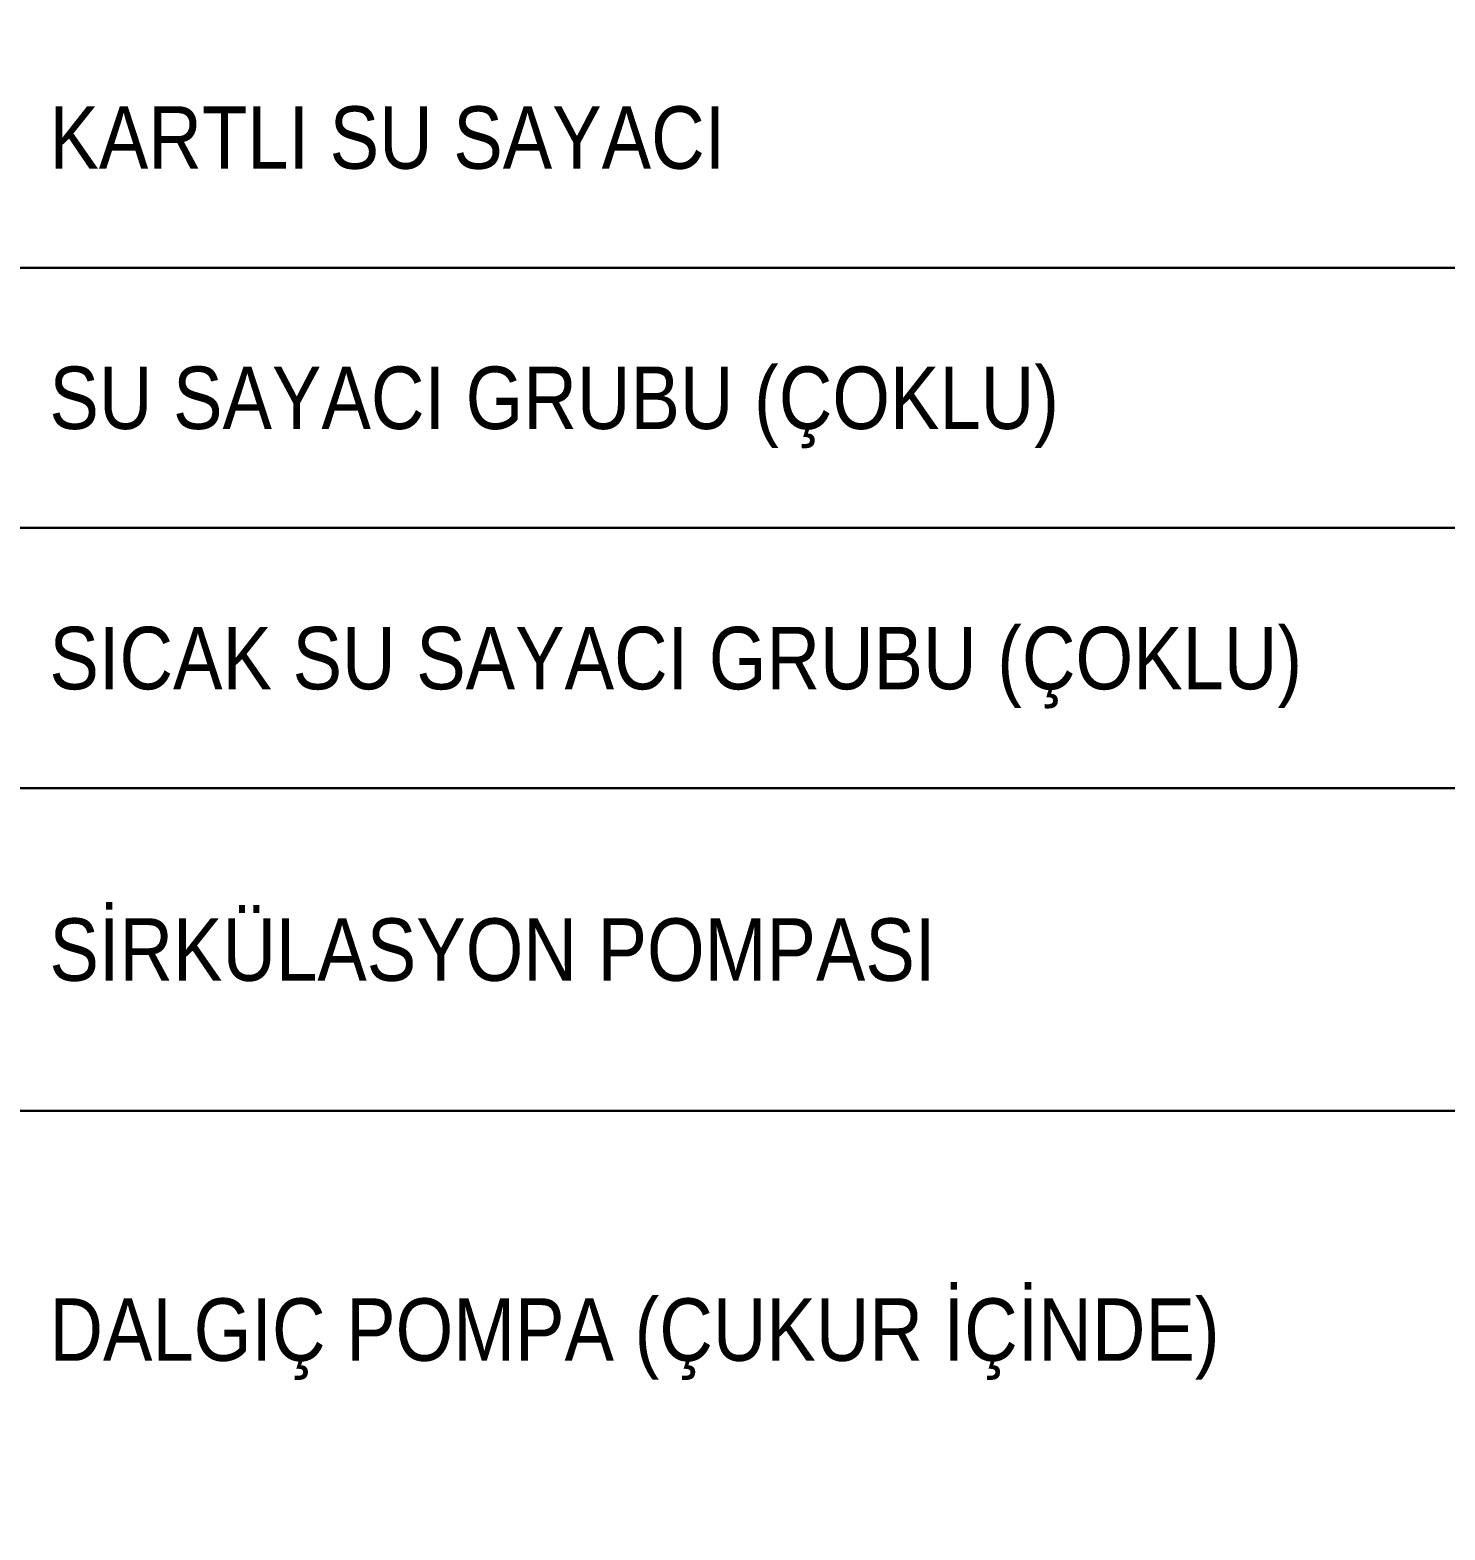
# Model space of a CAD drawing. Header units: centimetres. Extents: x 0 to 3740, y -4063 to 107.
# Drawn here: x 166.3 to 438.1, y -1334.7 to -1046.5 of the extents above; entities that cross this region are included whole.
import ezdxf
from ezdxf.enums import TextEntityAlignment as Align

# ---------------------------------------------------------------- set-up
doc = ezdxf.new("R2010")
doc.units = ezdxf.units.CM
doc.layers.add('ROTAS-LEJANT-CERCEVE', color=7, linetype='Continuous')
doc.layers.add('ROTAS-LEJANT-YAZI', color=7, linetype='Continuous')
doc.styles.add('ROTAS', font='arial.ttf')

msp = doc.modelspace()

# ---------------------------------------------------------------- linework, layer by layer
at = {"layer": 'ROTAS-LEJANT-CERCEVE'}
for points in [[(160, -1092.19), (580, -1092.19), (580, -1042.19), (160, -1042.19)], [(160, -1142.19), (580, -1142.19), (580, -1092.19), (160, -1092.19)], [(160, -1192.19), (580, -1192.19), (580, -1142.19), (160, -1142.19)], [(160, -1254.19), (580, -1254.19), (580, -1192.19), (160, -1192.19)], [(160, -1338.19), (580, -1338.19), (580, -1254.19), (160, -1254.19)]]:
    msp.add_lwpolyline(points, close=True, dxfattribs=at)

# ---------------------------------------------------------------- texts
at = {"layer": 'ROTAS-LEJANT-YAZI', "style": 'ROTAS', "width": 0.85}
for s, p in [('KARTLI SU SAYACI', (170, -1067.19)), ('SU SAYACI GRUBU (ÇOKLU)', (170, -1117.19)), ('SICAK SU SAYACI GRUBU (ÇOKLU)', (170, -1167.19)), ('SİRKÜLASYON POMPASI', (170, -1223.19)), ('DALGIÇ POMPA (ÇUKUR İÇİNDE)', (170, -1296.19))]:
    msp.add_text(s, height=12, dxfattribs=at).set_placement(p, align=Align.MIDDLE_LEFT)

doc.saveas('drawing.dxf')
